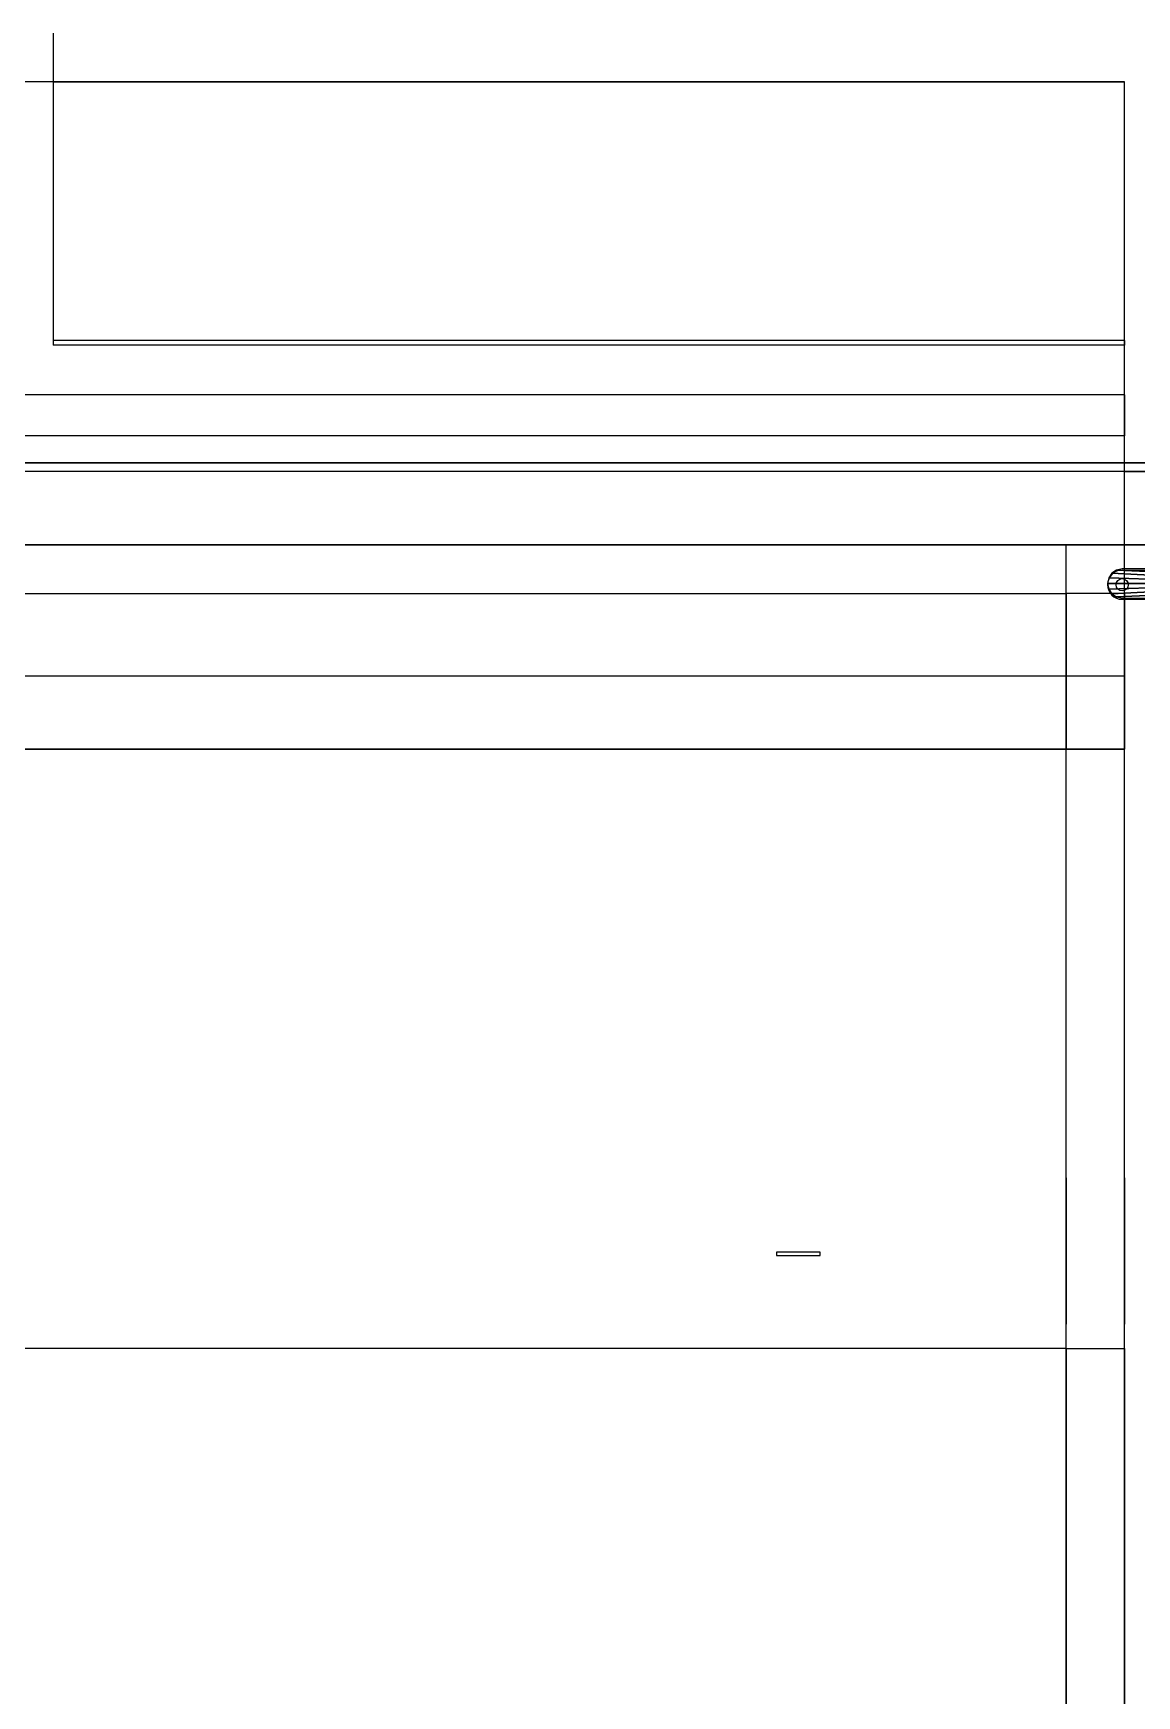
# Model space of a CAD drawing. Extents: x -54 to 215, y -235 to 116.
# Drawn here: x 138.65 to 161.3, y 2.52 to 36.65 of the extents above; entities that cross this region are included whole.
import ezdxf

# ---------------------------------------------------------------- set-up
doc = ezdxf.new("R2010")
doc.units = 0
doc.layers.get('0').update_dxf_attribs({"linetype": 'CONTINUOUS'})
for name, color, linetype in [('A', 7, 'CONTINUOUS'), ('L', 7, 'CONTINUOUS'), ('V', 7, 'CONTINUOUS')]:
    doc.layers.add(name, color=color, linetype=linetype)

# ---------------------------------------------------------------- blocks, each defined once
blk = doc.blocks.new('M-1-01')
at = {"color": 0, "extrusion": (0, -0.993511, -0.113734)}
blk.add_lwpolyline([(-8.033, 21.056), (-7.133, 21.056), (-7.133, 20.456), (-8.033, 20.456)], close=True, dxfattribs=at)
at = {"layer": 'A', "color": 0}
for p, q in [((-79.233, 13.86, 10.1), (17.967, 13.86, 10.1)), ((1.867, 13.86, 11.9), (-62.933, 13.86, 11.9)), ((-0.933, 11.66, 11.9), (0.071, 11.66, 11.9)), ((-0.933, 11.06, 11.9), (0.071, 11.06, 11.9))]:
    blk.add_line(p, q, dxfattribs=at)
blk.add_circle((-0.933, 11.36, 12.1), 0.125, dxfattribs=at)
blk.add_arc((-0.933, 11.36, 11.9), 0.3, 90, 270, dxfattribs=at)
at = {"layer": 'A', "color": 0, "invisible_edges": 15}
for points in [[(19.367, 13.86, 10.1), (19.367, 13.86, 11.5), (-80.633, 13.86, 11.5), (-80.633, 13.86, 10.1)], [(1.867, 13.86, 11.5), (1.867, 13.86, 11.9), (-62.933, 13.86, 11.9), (-62.933, 13.86, 11.5)], [(-61.633, 13.86, 11.9), (-61.633, -12.14, 11.9), (1.867, -12.14, 11.9), (1.867, 13.86, 11.9)]]:
    blk.add_3dface(points, dxfattribs=at)
at = {"layer": 'A', "color": 0}
mesh = blk.add_polymesh((2, 9), dxfattribs=at)
for k, corner in enumerate([(0.071, 11.06), (0.048, 11.133), (0.031, 11.207), (0.02, 11.283), (0.017, 11.36), (0.02, 11.436), (0.031, 11.512), (0.048, 11.587), (0.071, 11.66), (-0.933, 11.06), (-1.048, 11.083), (-1.145, 11.148), (-1.21, 11.245), (-1.233, 11.36), (-1.21, 11.475), (-1.145, 11.572), (-1.048, 11.637), (-0.933, 11.66)]):
    mesh.set_mesh_vertex(divmod(k, 9), corner)
blk = doc.blocks.new('M-1-05')
at = {"color": 0}
for p, q in [((-1.2, 209.8, -9.1), (-1.2, 209.8, -10.6)), ((-1.2, 197.5, -26), (-1.2, 209.8, -10.6)), ((-1.2, 209.8, -10.6), (0, 209.8, -10.6)), ((0, 209.8, -9.1), (-1.2, 209.8, -9.1)), ((0, 209.8, -9.1), (0, 209.8, -10.6)), ((0, 197.5, -26), (0, 209.8, -10.6)), ((-1.2, 197.5, -26), (-1.2, 58.7, -26)), ((-1.2, 197.5, -26), (0, 197.5, -26)), ((0, 197.5, -26), (0, 58.7, -26))]:
    blk.add_line(p, q, dxfattribs=at)
at = {"color": 0, "extrusion": (1, 0, 0)}
for centre in [(199.5, -7.6, -1.2), (199.5, -7.6)]:
    blk.add_circle(centre, 1.5, dxfattribs=at)
at = {"color": 0, "invisible_edges": 15}
for points in [[(0, 197.5, -26), (-1.2, 197.5, -26), (-1.2, 209.8, -10.6), (0, 209.8, -10.6)], [(0, 209.8, -10.6), (0, 209.8, -9.1), (-1.2, 209.8, -9.1), (-1.2, 209.8, -10.6)], [(-1.2, 58.7, -26), (0, 58.7, -26), (0, 197.5, -26), (-1.2, 197.5, -26)]]:
    blk.add_3dface(points, dxfattribs=at)
at = {"layer": 'A', "color": 0}
for p, q in [((0, 214, 4.7), (-59.5, 214, 4.7)), ((-1.2, 37, 4.7), (-1.2, 214, 4.7)), ((-1.2, 213, -5.1), (-1.2, 214, 4.7)), ((0, 37, 4.7), (0, 214, 4.7)), ((0, 213, -5.1), (0, 214, 4.7)), ((-58.3, 213, -5.1), (-1.2, 213, -5.1)), ((-1.2, 213, -5.1), (-1.2, 209.8, -9.1)), ((0, 213, -5.1), (-1.2, 213, -5.1)), ((0, 213, -5.1), (0, 209.8, -9.1)), ((-58.3, 209.8, -10.6), (-1.2, 209.8, -10.6)), ((-1.2, 209.8, -9.1), (-58.3, 209.8, -9.1)), ((-1.2, 209.8, -10.6), (0, 209.8, -10.6)), ((-1.2, 209.8, -9.1), (0, 209.8, -9.1)), ((-1.2, 197.5, -26), (-58.3, 197.5, -26)), ((-1.2, 197.5, -26), (0, 197.5, -26))]:
    blk.add_line(p, q, dxfattribs=at)
at = {"layer": 'A', "color": 0, "invisible_edges": 15}
for points in [[(0, 214, 4.7), (0, 213, -5.1), (0, 215.5, -5.1)], [(-1.2, 209.8, -9.1), (-1.2, 209.8, 4.7), (-1.2, 214, 4.7), (-1.2, 213, -5.1)], [(-1.2, 37, 4.7), (0, 37, 4.7), (0, 214, 4.7), (-1.2, 214, 4.7)], [(0, 213, -5.1), (-1.2, 213, -5.1), (-1.2, 214, 4.7), (0, 214, 4.7)], [(0, 209.8, -9.1), (0, 209.8, 4.7), (0, 214, 4.7), (0, 213, -5.1)], [(-1.2, 209.8, -9.1), (-1.2, 213, -5.1), (-58.3, 213, -5.1), (-58.3, 209.8, -9.1)], [(-59.5, 209.8, -10.6), (0, 209.8, -10.6), (0, 197.5, -26), (-59.5, 197.5, -26)], [(-1.2, 197.5, -26), (-1.2, 197.5, 4.7), (-1.2, 209.8, 4.7), (-1.2, 209.8, -10.6)], [(0, 197.5, -26), (0, 197.5, 4.7), (0, 209.8, 4.7), (0, 209.8, -10.6)], [(-58.3, 58.7, -26), (-58.3, 197.5, -26), (-1.2, 197.5, -26), (-1.2, 58.7, -26)], [(-1.2, 58.7, -26), (-1.2, 197.5, -26), (-1.2, 197.5, 4.7), (-1.2, 37, 4.7)], [(0, 58.7, -26), (0, 197.5, -26), (0, 197.5, 4.7), (0, 37, 4.7)]]:
    blk.add_3dface(points, dxfattribs=at)
at = {"layer": 'V', "color": 0, "extrusion": (0, 0.666795, 0.745241)}
for p, q in [((-22, 224.5, 8.4), (-22, 218.171, 14.063)), ((-22, 223.5, 8.4), (-22, 218.099, 13.233)), ((0, 218.193, 14.088), (-22, 218.193, 14.088)), ((-22, 218.171, 14.063), (-22, 218.099, 13.233)), ((0, 218.099, 13.233), (-22, 218.099, 13.233)), ((0, 217.075, 15.088), (0, 218.193, 14.088)), ((0, 218.193, 14.088), (0, 218.099, 13.233)), ((0, 217.075, 15.088), (-59.5, 217.075, 15.088)), ((0, 217.075, 15.088), (0, 216.236, 14.9)), ((0, 216.236, 14.9), (-59.5, 216.236, 14.9))]:
    blk.add_line(p, q, dxfattribs=at)
at = {"layer": 'V', "color": 0}
for p, q in [((0, 223.5, -5.1), (-59.5, 223.5, -5.1)), ((0, 223.5, 8.4), (-59.5, 223.5, 8.4)), ((0, 215.5, -5.1), (0, 223.5, -5.1)), ((0, 223.5, -5.1), (0, 223.5, 8.4)), ((0, 214, 16.9), (0, 223.5, 8.4)), ((0, 215.5, -5.1), (-59.5, 215.5, -5.1)), ((0, 213, -5.1), (0, 215.5, -5.1)), ((0, 211.3, -10.6), (0, 215.5, -5.1)), ((0, 215.5, -5.1), (0, 215.5, 16.9)), ((0, 215.5, -5.1), (0, 215.5, -3.8)), ((0, 215.5, -3.8), (21, 215.5, -3.8)), ((0, 214, -3.8), (0, 215.5, -3.8)), ((20, 215.5, 16.9), (0, 215.5, 16.9)), ((0, 214, 16.9), (0, 215.5, 16.9)), ((0, 214, 16.9), (-59.5, 214, 16.9)), ((-59.5, 214, -3.8), (0, 214, -3.8)), ((0, 214, -3.8), (21, 214, -3.8)), ((20, 214, 16.9), (0, 214, 16.9)), ((0, 214, -3.8), (0, 214, 16.9)), ((0, 211.3, -10.6), (-59.5, 211.3, -10.6)), ((0, 209.8, -10.6), (0, 211.3, -10.6))]:
    blk.add_line(p, q, dxfattribs=at)
at = {"layer": 'V', "color": 0, "extrusion": (0, -1, -1.83664e-16)}
for p, q in [((-22, 223.5, -5.1), (-24.5, 223.5, -5.1)), ((-22, 223.5, 8.4), (-24.5, 223.5, 8.4)), ((-22, 223.5, -5.1), (-22, 223.5, 8.4))]:
    blk.add_line(p, q, dxfattribs=at)
at = {"layer": 'V', "color": 0, "extrusion": (0, 1, 0)}
for p, q in [((0, 223.5, -4.8), (-22, 223.5, -4.8)), ((-22, 223.5, -4.8), (-22, 223.5, -5.1)), ((-22, 223.5, -5.1), (0, 223.5, -5.1)), ((-22, 223.5, -4.2), (0, 223.5, -4.2)), ((0, 223.5, -3.9), (-22, 223.5, -3.9)), ((-22, 223.5, -3.9), (-22, 223.5, -4.2)), ((-22, 223.5, -3.3), (0, 223.5, -3.3)), ((0, 223.5, -3), (-22, 223.5, -3)), ((-22, 223.5, -3), (-22, 223.5, -3.3)), ((-22, 223.5, -2.4), (0, 223.5, -2.4)), ((0, 223.5, -2.1), (-22, 223.5, -2.1)), ((-22, 223.5, -2.1), (-22, 223.5, -2.4)), ((-22, 223.5, -1.5), (0, 223.5, -1.5)), ((0, 223.5, -1.2), (-22, 223.5, -1.2)), ((-22, 223.5, -1.2), (-22, 223.5, -1.5)), ((-22, 223.5, -0.6), (0, 223.5, -0.6)), ((0, 223.5, -0.3), (-22, 223.5, -0.3)), ((-22, 223.5, -0.3), (-22, 223.5, -0.6)), ((-22, 223.5, 0.3), (0, 223.5, 0.3)), ((0, 223.5, 0.6), (-22, 223.5, 0.6)), ((-22, 223.5, 0.6), (-22, 223.5, 0.3)), ((-22, 223.5, 1.2), (0, 223.5, 1.2)), ((0, 223.5, 1.5), (-22, 223.5, 1.5)), ((-22, 223.5, 1.5), (-22, 223.5, 1.2)), ((-22, 223.5, 2.1), (0, 223.5, 2.1)), ((0, 223.5, 2.4), (-22, 223.5, 2.4)), ((-22, 223.5, 2.4), (-22, 223.5, 2.1)), ((-22, 223.5, 3), (0, 223.5, 3)), ((0, 223.5, 3.3), (-22, 223.5, 3.3)), ((-22, 223.5, 3.3), (-22, 223.5, 3)), ((-22, 223.5, 3.9), (0, 223.5, 3.9)), ((0, 223.5, 4.2), (-22, 223.5, 4.2)), ((-22, 223.5, 4.2), (-22, 223.5, 3.9)), ((-22, 223.5, 4.8), (0, 223.5, 4.8)), ((0, 223.5, 5.1), (-22, 223.5, 5.1)), ((-22, 223.5, 5.1), (-22, 223.5, 4.8)), ((-22, 223.5, 5.7), (0, 223.5, 5.7)), ((0, 223.5, 6), (-22, 223.5, 6)), ((-22, 223.5, 6), (-22, 223.5, 5.7)), ((-22, 223.5, 6.6), (0, 223.5, 6.6)), ((0, 223.5, 6.9), (-22, 223.5, 6.9)), ((-22, 223.5, 6.9), (-22, 223.5, 6.6)), ((-22, 223.5, 7.5), (0, 223.5, 7.5)), ((0, 223.5, 7.8), (-22, 223.5, 7.8)), ((-22, 223.5, 7.8), (-22, 223.5, 7.5)), ((-20.7, 223.5, -4.2), (-21, 223.5, -4.2)), ((-21, 223.5, -4.2), (-21, 223.5, -4.8)), ((-21, 223.5, -4.8), (-20.7, 223.5, -4.8)), ((-20.7, 223.5, -3.3), (-21, 223.5, -3.3)), ((-21, 223.5, -3.3), (-21, 223.5, -3.9)), ((-21, 223.5, -3.9), (-20.7, 223.5, -3.9)), ((-20.7, 223.5, -2.4), (-21, 223.5, -2.4)), ((-21, 223.5, -2.4), (-21, 223.5, -3)), ((-21, 223.5, -3), (-20.7, 223.5, -3)), ((-20.7, 223.5, -1.5), (-21, 223.5, -1.5)), ((-21, 223.5, -1.5), (-21, 223.5, -2.1)), ((-21, 223.5, -2.1), (-20.7, 223.5, -2.1)), ((-20.7, 223.5, -0.6), (-21, 223.5, -0.6)), ((-21, 223.5, -0.6), (-21, 223.5, -1.2)), ((-21, 223.5, -1.2), (-20.7, 223.5, -1.2)), ((-20.7, 223.5, 0.3), (-21, 223.5, 0.3)), ((-21, 223.5, 0.3), (-21, 223.5, -0.3)), ((-21, 223.5, -0.3), (-20.7, 223.5, -0.3)), ((-20.7, 223.5, 1.2), (-21, 223.5, 1.2)), ((-21, 223.5, 1.2), (-21, 223.5, 0.6)), ((-21, 223.5, 0.6), (-20.7, 223.5, 0.6)), ((-20.7, 223.5, 2.1), (-21, 223.5, 2.1)), ((-21, 223.5, 2.1), (-21, 223.5, 1.5)), ((-21, 223.5, 1.5), (-20.7, 223.5, 1.5)), ((-20.7, 223.5, 3), (-21, 223.5, 3)), ((-21, 223.5, 3), (-21, 223.5, 2.4)), ((-21, 223.5, 2.4), (-20.7, 223.5, 2.4)), ((-20.7, 223.5, 3.9), (-21, 223.5, 3.9)), ((-21, 223.5, 3.9), (-21, 223.5, 3.3)), ((-21, 223.5, 3.3), (-20.7, 223.5, 3.3)), ((-20.7, 223.5, 4.8), (-21, 223.5, 4.8)), ((-21, 223.5, 4.8), (-21, 223.5, 4.2)), ((-21, 223.5, 4.2), (-20.7, 223.5, 4.2)), ((-20.7, 223.5, 5.7), (-21, 223.5, 5.7)), ((-21, 223.5, 5.7), (-21, 223.5, 5.1)), ((-21, 223.5, 5.1), (-20.7, 223.5, 5.1)), ((-20.7, 223.5, 6.6), (-21, 223.5, 6.6)), ((-21, 223.5, 6.6), (-21, 223.5, 6)), ((-21, 223.5, 6), (-20.7, 223.5, 6)), ((-20.7, 223.5, 7.5), (-21, 223.5, 7.5)), ((-21, 223.5, 7.5), (-21, 223.5, 6.9)), ((-21, 223.5, 6.9), (-20.7, 223.5, 6.9)), ((-20.7, 223.5, -4.8), (-20.7, 223.5, -4.2)), ((-20.7, 223.5, -3.9), (-20.7, 223.5, -3.3)), ((-20.7, 223.5, -3), (-20.7, 223.5, -2.4)), ((-20.7, 223.5, -2.1), (-20.7, 223.5, -1.5)), ((-20.7, 223.5, -1.2), (-20.7, 223.5, -0.6)), ((-20.7, 223.5, -0.3), (-20.7, 223.5, 0.3)), ((-20.7, 223.5, 0.6), (-20.7, 223.5, 1.2)), ((-20.7, 223.5, 1.5), (-20.7, 223.5, 2.1)), ((-20.7, 223.5, 2.4), (-20.7, 223.5, 3)), ((-20.7, 223.5, 3.3), (-20.7, 223.5, 3.9)), ((-20.7, 223.5, 4.2), (-20.7, 223.5, 4.8)), ((-20.7, 223.5, 5.1), (-20.7, 223.5, 5.7)), ((-20.7, 223.5, 6), (-20.7, 223.5, 6.6)), ((-20.7, 223.5, 6.9), (-20.7, 223.5, 7.5)), ((-17.5, 223.5, -4.2), (-17.8, 223.5, -4.2)), ((-17.8, 223.5, -4.2), (-17.8, 223.5, -4.8)), ((-17.8, 223.5, -4.8), (-17.5, 223.5, -4.8)), ((-17.5, 223.5, -3.3), (-17.8, 223.5, -3.3)), ((-17.8, 223.5, -3.3), (-17.8, 223.5, -3.9)), ((-17.8, 223.5, -3.9), (-17.5, 223.5, -3.9)), ((-17.5, 223.5, -2.4), (-17.8, 223.5, -2.4)), ((-17.8, 223.5, -2.4), (-17.8, 223.5, -3)), ((-17.8, 223.5, -3), (-17.5, 223.5, -3)), ((-17.5, 223.5, -1.5), (-17.8, 223.5, -1.5)), ((-17.8, 223.5, -1.5), (-17.8, 223.5, -2.1)), ((-17.8, 223.5, -2.1), (-17.5, 223.5, -2.1)), ((-17.5, 223.5, -0.6), (-17.8, 223.5, -0.6)), ((-17.8, 223.5, -0.6), (-17.8, 223.5, -1.2)), ((-17.8, 223.5, -1.2), (-17.5, 223.5, -1.2)), ((-17.5, 223.5, 0.3), (-17.8, 223.5, 0.3)), ((-17.8, 223.5, 0.3), (-17.8, 223.5, -0.3)), ((-17.8, 223.5, -0.3), (-17.5, 223.5, -0.3)), ((-17.5, 223.5, 1.2), (-17.8, 223.5, 1.2)), ((-17.8, 223.5, 1.2), (-17.8, 223.5, 0.6)), ((-17.8, 223.5, 0.6), (-17.5, 223.5, 0.6)), ((-17.5, 223.5, 2.1), (-17.8, 223.5, 2.1)), ((-17.8, 223.5, 2.1), (-17.8, 223.5, 1.5)), ((-17.8, 223.5, 1.5), (-17.5, 223.5, 1.5)), ((-17.5, 223.5, 3), (-17.8, 223.5, 3)), ((-17.8, 223.5, 3), (-17.8, 223.5, 2.4)), ((-17.8, 223.5, 2.4), (-17.5, 223.5, 2.4)), ((-17.5, 223.5, 3.9), (-17.8, 223.5, 3.9)), ((-17.8, 223.5, 3.9), (-17.8, 223.5, 3.3)), ((-17.8, 223.5, 3.3), (-17.5, 223.5, 3.3)), ((-17.5, 223.5, 4.8), (-17.8, 223.5, 4.8)), ((-17.8, 223.5, 4.8), (-17.8, 223.5, 4.2)), ((-17.8, 223.5, 4.2), (-17.5, 223.5, 4.2)), ((-17.5, 223.5, 5.7), (-17.8, 223.5, 5.7)), ((-17.8, 223.5, 5.7), (-17.8, 223.5, 5.1)), ((-17.8, 223.5, 5.1), (-17.5, 223.5, 5.1)), ((-17.5, 223.5, 6.6), (-17.8, 223.5, 6.6)), ((-17.8, 223.5, 6.6), (-17.8, 223.5, 6)), ((-17.8, 223.5, 6), (-17.5, 223.5, 6)), ((-17.5, 223.5, 7.5), (-17.8, 223.5, 7.5)), ((-17.8, 223.5, 7.5), (-17.8, 223.5, 6.9)), ((-17.8, 223.5, 6.9), (-17.5, 223.5, 6.9)), ((-17.5, 223.5, -4.8), (-17.5, 223.5, -4.2)), ((-17.5, 223.5, -3.9), (-17.5, 223.5, -3.3)), ((-17.5, 223.5, -3), (-17.5, 223.5, -2.4)), ((-17.5, 223.5, -2.1), (-17.5, 223.5, -1.5)), ((-17.5, 223.5, -1.2), (-17.5, 223.5, -0.6)), ((-17.5, 223.5, -0.3), (-17.5, 223.5, 0.3)), ((-17.5, 223.5, 0.6), (-17.5, 223.5, 1.2)), ((-17.5, 223.5, 1.5), (-17.5, 223.5, 2.1)), ((-17.5, 223.5, 2.4), (-17.5, 223.5, 3)), ((-17.5, 223.5, 3.3), (-17.5, 223.5, 3.9)), ((-17.5, 223.5, 4.2), (-17.5, 223.5, 4.8)), ((-17.5, 223.5, 5.1), (-17.5, 223.5, 5.7)), ((-17.5, 223.5, 6), (-17.5, 223.5, 6.6)), ((-17.5, 223.5, 6.9), (-17.5, 223.5, 7.5)), ((-14.3, 223.5, -4.2), (-14.6, 223.5, -4.2)), ((-14.6, 223.5, -4.2), (-14.6, 223.5, -4.8)), ((-14.6, 223.5, -4.8), (-14.3, 223.5, -4.8)), ((-14.3, 223.5, -3.3), (-14.6, 223.5, -3.3)), ((-14.6, 223.5, -3.3), (-14.6, 223.5, -3.9)), ((-14.6, 223.5, -3.9), (-14.3, 223.5, -3.9)), ((-14.3, 223.5, -2.4), (-14.6, 223.5, -2.4)), ((-14.6, 223.5, -2.4), (-14.6, 223.5, -3)), ((-14.6, 223.5, -3), (-14.3, 223.5, -3)), ((-14.3, 223.5, -1.5), (-14.6, 223.5, -1.5)), ((-14.6, 223.5, -1.5), (-14.6, 223.5, -2.1)), ((-14.6, 223.5, -2.1), (-14.3, 223.5, -2.1)), ((-14.3, 223.5, -0.6), (-14.6, 223.5, -0.6)), ((-14.6, 223.5, -0.6), (-14.6, 223.5, -1.2)), ((-14.6, 223.5, -1.2), (-14.3, 223.5, -1.2)), ((-14.3, 223.5, 0.3), (-14.6, 223.5, 0.3)), ((-14.6, 223.5, 0.3), (-14.6, 223.5, -0.3)), ((-14.6, 223.5, -0.3), (-14.3, 223.5, -0.3)), ((-14.3, 223.5, 1.2), (-14.6, 223.5, 1.2)), ((-14.6, 223.5, 1.2), (-14.6, 223.5, 0.6)), ((-14.6, 223.5, 0.6), (-14.3, 223.5, 0.6)), ((-14.3, 223.5, 2.1), (-14.6, 223.5, 2.1)), ((-14.6, 223.5, 2.1), (-14.6, 223.5, 1.5)), ((-14.6, 223.5, 1.5), (-14.3, 223.5, 1.5)), ((-14.3, 223.5, 3), (-14.6, 223.5, 3)), ((-14.6, 223.5, 3), (-14.6, 223.5, 2.4)), ((-14.6, 223.5, 2.4), (-14.3, 223.5, 2.4)), ((-14.3, 223.5, 3.9), (-14.6, 223.5, 3.9)), ((-14.6, 223.5, 3.9), (-14.6, 223.5, 3.3)), ((-14.6, 223.5, 3.3), (-14.3, 223.5, 3.3)), ((-14.3, 223.5, 4.8), (-14.6, 223.5, 4.8)), ((-14.6, 223.5, 4.8), (-14.6, 223.5, 4.2)), ((-14.6, 223.5, 4.2), (-14.3, 223.5, 4.2)), ((-14.3, 223.5, 5.7), (-14.6, 223.5, 5.7)), ((-14.6, 223.5, 5.7), (-14.6, 223.5, 5.1)), ((-14.6, 223.5, 5.1), (-14.3, 223.5, 5.1)), ((-14.3, 223.5, 6.6), (-14.6, 223.5, 6.6)), ((-14.6, 223.5, 6.6), (-14.6, 223.5, 6)), ((-14.6, 223.5, 6), (-14.3, 223.5, 6)), ((-14.3, 223.5, 7.5), (-14.6, 223.5, 7.5)), ((-14.6, 223.5, 7.5), (-14.6, 223.5, 6.9)), ((-14.6, 223.5, 6.9), (-14.3, 223.5, 6.9)), ((-14.3, 223.5, -4.8), (-14.3, 223.5, -4.2)), ((-14.3, 223.5, -3.9), (-14.3, 223.5, -3.3)), ((-14.3, 223.5, -3), (-14.3, 223.5, -2.4)), ((-14.3, 223.5, -2.1), (-14.3, 223.5, -1.5)), ((-14.3, 223.5, -1.2), (-14.3, 223.5, -0.6)), ((-14.3, 223.5, -0.3), (-14.3, 223.5, 0.3)), ((-14.3, 223.5, 0.6), (-14.3, 223.5, 1.2)), ((-14.3, 223.5, 1.5), (-14.3, 223.5, 2.1)), ((-14.3, 223.5, 2.4), (-14.3, 223.5, 3)), ((-14.3, 223.5, 3.3), (-14.3, 223.5, 3.9)), ((-14.3, 223.5, 4.2), (-14.3, 223.5, 4.8)), ((-14.3, 223.5, 5.1), (-14.3, 223.5, 5.7)), ((-14.3, 223.5, 6), (-14.3, 223.5, 6.6)), ((-14.3, 223.5, 6.9), (-14.3, 223.5, 7.5)), ((-11.1, 223.5, -4.2), (-11.4, 223.5, -4.2)), ((-11.4, 223.5, -4.2), (-11.4, 223.5, -4.8)), ((-11.4, 223.5, -4.8), (-11.1, 223.5, -4.8)), ((-11.1, 223.5, -3.3), (-11.4, 223.5, -3.3)), ((-11.4, 223.5, -3.3), (-11.4, 223.5, -3.9)), ((-11.4, 223.5, -3.9), (-11.1, 223.5, -3.9)), ((-11.1, 223.5, -2.4), (-11.4, 223.5, -2.4)), ((-11.4, 223.5, -2.4), (-11.4, 223.5, -3)), ((-11.4, 223.5, -3), (-11.1, 223.5, -3)), ((-11.1, 223.5, -1.5), (-11.4, 223.5, -1.5)), ((-11.4, 223.5, -1.5), (-11.4, 223.5, -2.1)), ((-11.4, 223.5, -2.1), (-11.1, 223.5, -2.1)), ((-11.1, 223.5, -0.6), (-11.4, 223.5, -0.6)), ((-11.4, 223.5, -0.6), (-11.4, 223.5, -1.2)), ((-11.4, 223.5, -1.2), (-11.1, 223.5, -1.2)), ((-11.1, 223.5, 0.3), (-11.4, 223.5, 0.3)), ((-11.4, 223.5, 0.3), (-11.4, 223.5, -0.3)), ((-11.4, 223.5, -0.3), (-11.1, 223.5, -0.3)), ((-11.1, 223.5, 1.2), (-11.4, 223.5, 1.2)), ((-11.4, 223.5, 1.2), (-11.4, 223.5, 0.6)), ((-11.4, 223.5, 0.6), (-11.1, 223.5, 0.6)), ((-11.1, 223.5, 2.1), (-11.4, 223.5, 2.1)), ((-11.4, 223.5, 2.1), (-11.4, 223.5, 1.5)), ((-11.4, 223.5, 1.5), (-11.1, 223.5, 1.5)), ((-11.1, 223.5, 3), (-11.4, 223.5, 3)), ((-11.4, 223.5, 3), (-11.4, 223.5, 2.4)), ((-11.4, 223.5, 2.4), (-11.1, 223.5, 2.4)), ((-11.1, 223.5, 3.9), (-11.4, 223.5, 3.9)), ((-11.4, 223.5, 3.9), (-11.4, 223.5, 3.3)), ((-11.4, 223.5, 3.3), (-11.1, 223.5, 3.3)), ((-11.1, 223.5, 4.8), (-11.4, 223.5, 4.8)), ((-11.4, 223.5, 4.8), (-11.4, 223.5, 4.2)), ((-11.4, 223.5, 4.2), (-11.1, 223.5, 4.2)), ((-11.1, 223.5, 5.7), (-11.4, 223.5, 5.7)), ((-11.4, 223.5, 5.7), (-11.4, 223.5, 5.1)), ((-11.4, 223.5, 5.1), (-11.1, 223.5, 5.1)), ((-11.1, 223.5, 6.6), (-11.4, 223.5, 6.6)), ((-11.4, 223.5, 6.6), (-11.4, 223.5, 6)), ((-11.4, 223.5, 6), (-11.1, 223.5, 6)), ((-11.1, 223.5, 7.5), (-11.4, 223.5, 7.5)), ((-11.4, 223.5, 7.5), (-11.4, 223.5, 6.9)), ((-11.4, 223.5, 6.9), (-11.1, 223.5, 6.9)), ((-11.1, 223.5, -4.8), (-11.1, 223.5, -4.2)), ((-11.1, 223.5, -3.9), (-11.1, 223.5, -3.3)), ((-11.1, 223.5, -3), (-11.1, 223.5, -2.4)), ((-11.1, 223.5, -2.1), (-11.1, 223.5, -1.5)), ((-11.1, 223.5, -1.2), (-11.1, 223.5, -0.6)), ((-11.1, 223.5, -0.3), (-11.1, 223.5, 0.3)), ((-11.1, 223.5, 0.6), (-11.1, 223.5, 1.2)), ((-11.1, 223.5, 1.5), (-11.1, 223.5, 2.1)), ((-11.1, 223.5, 2.4), (-11.1, 223.5, 3)), ((-11.1, 223.5, 3.3), (-11.1, 223.5, 3.9)), ((-11.1, 223.5, 4.2), (-11.1, 223.5, 4.8)), ((-11.1, 223.5, 5.1), (-11.1, 223.5, 5.7)), ((-11.1, 223.5, 6), (-11.1, 223.5, 6.6)), ((-11.1, 223.5, 6.9), (-11.1, 223.5, 7.5)), ((-7.9, 223.5, -4.2), (-8.2, 223.5, -4.2)), ((-8.2, 223.5, -4.2), (-8.2, 223.5, -4.8)), ((-8.2, 223.5, -4.8), (-7.9, 223.5, -4.8)), ((-7.9, 223.5, -3.3), (-8.2, 223.5, -3.3)), ((-8.2, 223.5, -3.3), (-8.2, 223.5, -3.9)), ((-8.2, 223.5, -3.9), (-7.9, 223.5, -3.9)), ((-7.9, 223.5, -2.4), (-8.2, 223.5, -2.4)), ((-8.2, 223.5, -2.4), (-8.2, 223.5, -3)), ((-8.2, 223.5, -3), (-7.9, 223.5, -3)), ((-7.9, 223.5, -1.5), (-8.2, 223.5, -1.5)), ((-8.2, 223.5, -1.5), (-8.2, 223.5, -2.1)), ((-8.2, 223.5, -2.1), (-7.9, 223.5, -2.1)), ((-7.9, 223.5, -0.6), (-8.2, 223.5, -0.6)), ((-8.2, 223.5, -0.6), (-8.2, 223.5, -1.2)), ((-8.2, 223.5, -1.2), (-7.9, 223.5, -1.2)), ((-7.9, 223.5, 0.3), (-8.2, 223.5, 0.3)), ((-8.2, 223.5, 0.3), (-8.2, 223.5, -0.3)), ((-8.2, 223.5, -0.3), (-7.9, 223.5, -0.3)), ((-7.9, 223.5, 1.2), (-8.2, 223.5, 1.2)), ((-8.2, 223.5, 1.2), (-8.2, 223.5, 0.6)), ((-8.2, 223.5, 0.6), (-7.9, 223.5, 0.6)), ((-7.9, 223.5, 2.1), (-8.2, 223.5, 2.1)), ((-8.2, 223.5, 2.1), (-8.2, 223.5, 1.5)), ((-8.2, 223.5, 1.5), (-7.9, 223.5, 1.5)), ((-7.9, 223.5, 3), (-8.2, 223.5, 3)), ((-8.2, 223.5, 3), (-8.2, 223.5, 2.4)), ((-8.2, 223.5, 2.4), (-7.9, 223.5, 2.4)), ((-7.9, 223.5, 3.9), (-8.2, 223.5, 3.9)), ((-8.2, 223.5, 3.9), (-8.2, 223.5, 3.3)), ((-8.2, 223.5, 3.3), (-7.9, 223.5, 3.3)), ((-7.9, 223.5, 4.8), (-8.2, 223.5, 4.8)), ((-8.2, 223.5, 4.8), (-8.2, 223.5, 4.2)), ((-8.2, 223.5, 4.2), (-7.9, 223.5, 4.2)), ((-7.9, 223.5, 5.7), (-8.2, 223.5, 5.7)), ((-8.2, 223.5, 5.7), (-8.2, 223.5, 5.1)), ((-8.2, 223.5, 5.1), (-7.9, 223.5, 5.1)), ((-7.9, 223.5, 6.6), (-8.2, 223.5, 6.6)), ((-8.2, 223.5, 6.6), (-8.2, 223.5, 6)), ((-8.2, 223.5, 6), (-7.9, 223.5, 6)), ((-7.9, 223.5, 7.5), (-8.2, 223.5, 7.5)), ((-8.2, 223.5, 7.5), (-8.2, 223.5, 6.9)), ((-8.2, 223.5, 6.9), (-7.9, 223.5, 6.9)), ((-7.9, 223.5, -4.8), (-7.9, 223.5, -4.2)), ((-7.9, 223.5, -3.9), (-7.9, 223.5, -3.3)), ((-7.9, 223.5, -3), (-7.9, 223.5, -2.4)), ((-7.9, 223.5, -2.1), (-7.9, 223.5, -1.5)), ((-7.9, 223.5, -1.2), (-7.9, 223.5, -0.6)), ((-7.9, 223.5, -0.3), (-7.9, 223.5, 0.3)), ((-7.9, 223.5, 0.6), (-7.9, 223.5, 1.2)), ((-7.9, 223.5, 1.5), (-7.9, 223.5, 2.1)), ((-7.9, 223.5, 2.4), (-7.9, 223.5, 3)), ((-7.9, 223.5, 3.3), (-7.9, 223.5, 3.9)), ((-7.9, 223.5, 4.2), (-7.9, 223.5, 4.8)), ((-7.9, 223.5, 5.1), (-7.9, 223.5, 5.7)), ((-7.9, 223.5, 6), (-7.9, 223.5, 6.6)), ((-7.9, 223.5, 6.9), (-7.9, 223.5, 7.5)), ((-4.7, 223.5, -4.2), (-5, 223.5, -4.2)), ((-5, 223.5, -4.2), (-5, 223.5, -4.8)), ((-5, 223.5, -4.8), (-4.7, 223.5, -4.8)), ((-4.7, 223.5, -3.3), (-5, 223.5, -3.3)), ((-5, 223.5, -3.3), (-5, 223.5, -3.9)), ((-5, 223.5, -3.9), (-4.7, 223.5, -3.9)), ((-4.7, 223.5, -2.4), (-5, 223.5, -2.4)), ((-5, 223.5, -2.4), (-5, 223.5, -3)), ((-5, 223.5, -3), (-4.7, 223.5, -3)), ((-4.7, 223.5, -1.5), (-5, 223.5, -1.5)), ((-5, 223.5, -1.5), (-5, 223.5, -2.1)), ((-5, 223.5, -2.1), (-4.7, 223.5, -2.1)), ((-4.7, 223.5, -0.6), (-5, 223.5, -0.6)), ((-5, 223.5, -0.6), (-5, 223.5, -1.2)), ((-5, 223.5, -1.2), (-4.7, 223.5, -1.2)), ((-4.7, 223.5, 0.3), (-5, 223.5, 0.3)), ((-5, 223.5, 0.3), (-5, 223.5, -0.3)), ((-5, 223.5, -0.3), (-4.7, 223.5, -0.3)), ((-4.7, 223.5, 1.2), (-5, 223.5, 1.2)), ((-5, 223.5, 1.2), (-5, 223.5, 0.6)), ((-5, 223.5, 0.6), (-4.7, 223.5, 0.6)), ((-4.7, 223.5, 2.1), (-5, 223.5, 2.1)), ((-5, 223.5, 2.1), (-5, 223.5, 1.5)), ((-5, 223.5, 1.5), (-4.7, 223.5, 1.5)), ((-4.7, 223.5, 3), (-5, 223.5, 3)), ((-5, 223.5, 3), (-5, 223.5, 2.4)), ((-5, 223.5, 2.4), (-4.7, 223.5, 2.4)), ((-4.7, 223.5, 3.9), (-5, 223.5, 3.9)), ((-5, 223.5, 3.9), (-5, 223.5, 3.3)), ((-5, 223.5, 3.3), (-4.7, 223.5, 3.3)), ((-4.7, 223.5, 4.8), (-5, 223.5, 4.8)), ((-5, 223.5, 4.8), (-5, 223.5, 4.2)), ((-5, 223.5, 4.2), (-4.7, 223.5, 4.2)), ((-4.7, 223.5, 5.7), (-5, 223.5, 5.7)), ((-5, 223.5, 5.7), (-5, 223.5, 5.1)), ((-5, 223.5, 5.1), (-4.7, 223.5, 5.1)), ((-4.7, 223.5, 6.6), (-5, 223.5, 6.6)), ((-5, 223.5, 6.6), (-5, 223.5, 6)), ((-5, 223.5, 6), (-4.7, 223.5, 6)), ((-4.7, 223.5, 7.5), (-5, 223.5, 7.5)), ((-5, 223.5, 7.5), (-5, 223.5, 6.9)), ((-5, 223.5, 6.9), (-4.7, 223.5, 6.9)), ((-4.7, 223.5, -4.8), (-4.7, 223.5, -4.2)), ((-4.7, 223.5, -3.9), (-4.7, 223.5, -3.3)), ((-4.7, 223.5, -3), (-4.7, 223.5, -2.4)), ((-4.7, 223.5, -2.1), (-4.7, 223.5, -1.5)), ((-4.7, 223.5, -1.2), (-4.7, 223.5, -0.6)), ((-4.7, 223.5, -0.3), (-4.7, 223.5, 0.3)), ((-4.7, 223.5, 0.6), (-4.7, 223.5, 1.2)), ((-4.7, 223.5, 1.5), (-4.7, 223.5, 2.1)), ((-4.7, 223.5, 2.4), (-4.7, 223.5, 3)), ((-4.7, 223.5, 3.3), (-4.7, 223.5, 3.9)), ((-4.7, 223.5, 4.2), (-4.7, 223.5, 4.8)), ((-4.7, 223.5, 5.1), (-4.7, 223.5, 5.7)), ((-4.7, 223.5, 6), (-4.7, 223.5, 6.6)), ((-4.7, 223.5, 6.9), (-4.7, 223.5, 7.5)), ((-1.5, 223.5, -4.2), (-1.8, 223.5, -4.2)), ((-1.8, 223.5, -4.2), (-1.8, 223.5, -4.8)), ((-1.8, 223.5, -4.8), (-1.5, 223.5, -4.8)), ((-1.5, 223.5, -3.3), (-1.8, 223.5, -3.3)), ((-1.8, 223.5, -3.3), (-1.8, 223.5, -3.9)), ((-1.8, 223.5, -3.9), (-1.5, 223.5, -3.9)), ((-1.5, 223.5, -2.4), (-1.8, 223.5, -2.4)), ((-1.8, 223.5, -2.4), (-1.8, 223.5, -3)), ((-1.8, 223.5, -3), (-1.5, 223.5, -3)), ((-1.5, 223.5, -1.5), (-1.8, 223.5, -1.5)), ((-1.8, 223.5, -1.5), (-1.8, 223.5, -2.1)), ((-1.8, 223.5, -2.1), (-1.5, 223.5, -2.1)), ((-1.5, 223.5, -0.6), (-1.8, 223.5, -0.6)), ((-1.8, 223.5, -0.6), (-1.8, 223.5, -1.2)), ((-1.8, 223.5, -1.2), (-1.5, 223.5, -1.2)), ((-1.5, 223.5, 0.3), (-1.8, 223.5, 0.3)), ((-1.8, 223.5, 0.3), (-1.8, 223.5, -0.3)), ((-1.8, 223.5, -0.3), (-1.5, 223.5, -0.3)), ((-1.5, 223.5, 1.2), (-1.8, 223.5, 1.2)), ((-1.8, 223.5, 1.2), (-1.8, 223.5, 0.6)), ((-1.8, 223.5, 0.6), (-1.5, 223.5, 0.6)), ((-1.5, 223.5, 2.1), (-1.8, 223.5, 2.1)), ((-1.8, 223.5, 2.1), (-1.8, 223.5, 1.5)), ((-1.8, 223.5, 1.5), (-1.5, 223.5, 1.5)), ((-1.5, 223.5, 3), (-1.8, 223.5, 3)), ((-1.8, 223.5, 3), (-1.8, 223.5, 2.4)), ((-1.8, 223.5, 2.4), (-1.5, 223.5, 2.4)), ((-1.5, 223.5, 3.9), (-1.8, 223.5, 3.9)), ((-1.8, 223.5, 3.9), (-1.8, 223.5, 3.3)), ((-1.8, 223.5, 3.3), (-1.5, 223.5, 3.3)), ((-1.5, 223.5, 4.8), (-1.8, 223.5, 4.8)), ((-1.8, 223.5, 4.8), (-1.8, 223.5, 4.2)), ((-1.8, 223.5, 4.2), (-1.5, 223.5, 4.2)), ((-1.5, 223.5, 5.7), (-1.8, 223.5, 5.7)), ((-1.8, 223.5, 5.7), (-1.8, 223.5, 5.1)), ((-1.8, 223.5, 5.1), (-1.5, 223.5, 5.1)), ((-1.5, 223.5, 6.6), (-1.8, 223.5, 6.6)), ((-1.8, 223.5, 6.6), (-1.8, 223.5, 6)), ((-1.8, 223.5, 6), (-1.5, 223.5, 6)), ((-1.5, 223.5, 7.5), (-1.8, 223.5, 7.5)), ((-1.8, 223.5, 7.5), (-1.8, 223.5, 6.9)), ((-1.8, 223.5, 6.9), (-1.5, 223.5, 6.9)), ((-1.5, 223.5, -4.8), (-1.5, 223.5, -4.2)), ((-1.5, 223.5, -3.9), (-1.5, 223.5, -3.3)), ((-1.5, 223.5, -3), (-1.5, 223.5, -2.4)), ((-1.5, 223.5, -2.1), (-1.5, 223.5, -1.5)), ((-1.5, 223.5, -1.2), (-1.5, 223.5, -0.6)), ((-1.5, 223.5, -0.3), (-1.5, 223.5, 0.3)), ((-1.5, 223.5, 0.6), (-1.5, 223.5, 1.2)), ((-1.5, 223.5, 1.5), (-1.5, 223.5, 2.1)), ((-1.5, 223.5, 2.4), (-1.5, 223.5, 3)), ((-1.5, 223.5, 3.3), (-1.5, 223.5, 3.9)), ((-1.5, 223.5, 4.2), (-1.5, 223.5, 4.8)), ((-1.5, 223.5, 5.1), (-1.5, 223.5, 5.7)), ((-1.5, 223.5, 6), (-1.5, 223.5, 6.6)), ((-1.5, 223.5, 6.9), (-1.5, 223.5, 7.5)), ((0, 223.5, -5.1), (0, 223.5, -4.8)), ((0, 223.5, -4.2), (0, 223.5, -3.9)), ((0, 223.5, -3.3), (0, 223.5, -3)), ((0, 223.5, -2.4), (0, 223.5, -2.1)), ((0, 223.5, -1.5), (0, 223.5, -1.2)), ((0, 223.5, -0.6), (0, 223.5, -0.3)), ((0, 223.5, 0.3), (0, 223.5, 0.6)), ((0, 223.5, 1.2), (0, 223.5, 1.5)), ((0, 223.5, 2.1), (0, 223.5, 2.4)), ((0, 223.5, 3), (0, 223.5, 3.3)), ((0, 223.5, 3.9), (0, 223.5, 4.2)), ((0, 223.5, 4.8), (0, 223.5, 5.1)), ((0, 223.5, 5.7), (0, 223.5, 6)), ((0, 223.5, 6.6), (0, 223.5, 6.9)), ((0, 223.5, 7.5), (0, 223.5, 7.8))]:
    blk.add_line(p, q, dxfattribs=at)
at = {"layer": 'V', "color": 0, "invisible_edges": 15}
for points in [[(-22, 224.5, 8.4), (-24.5, 224.5, 8.4), (-24.5, 217.075, 15.088), (-22, 217.075, 15.088)], [(-22, 224.5, 8.4), (-24.5, 224.5, 8.4), (-24.5, 224.5, -5.1), (-22, 224.5, -5.1)], [(-22, 218.099, 13.233), (-22, 218.171, 14.063), (-22, 224.5, 8.4), (-22, 223.5, 8.4)], [(0, 223.5, 8.4), (-59.5, 223.5, 8.4), (-59.5, 223.5, -5.1), (0, 223.5, -5.1)], [(0, 223.5, -5.1), (-59.5, 223.5, -5.1), (-59.5, 215.5, -5.1), (0, 215.5, -5.1)], [(-22, 223.5, 8.4), (-22, 218.099, 13.233), (0, 218.099, 13.233), (0, 223.5, 8.4)], [(0, 214, 16.9), (0, 223.5, 8.4), (0, 214, 8.4)], [(0, 223.5, 8.4), (0, 214, 8.4), (0, 214, -3.8), (0, 223.5, -3.8)], [(0, 215.5, -3.8), (0, 215.5, -5.1), (0, 223.5, -5.1), (0, 223.5, -3.8)], [(0, 218.193, 14.088), (-22, 218.193, 14.088), (-22, 217.075, 15.088), (0, 217.075, 15.088)], [(0, 218.193, 14.088), (0, 218.099, 13.233), (-22, 218.099, 13.233), (-22, 218.193, 14.088)], [(0, 218.099, 13.233), (0, 218.193, 14.088), (0, 217.075, 15.088), (0, 216.236, 14.9)], [(0, 216.236, 14.9), (0, 217.075, 15.088), (-59.5, 217.075, 15.088), (-59.5, 216.236, 14.9)], [(0, 214, 16.9), (-59.5, 214, 16.9), (-59.5, 216.236, 14.9), (0, 216.236, 14.9)], [(0, 211.3, -10.6), (0, 215.5, -5.1), (-59.5, 215.5, -5.1), (-59.5, 211.3, -10.6)], [(0, 214, 16.9), (0, 215.5, 16.9), (20, 215.5, 16.9), (20, 214, 16.9)], [(0, 214, 16.9), (0, 215.5, 16.9), (0, 215.5, -3.8), (0, 214, -3.8)], [(21, 214, -3.8), (21, 215.5, -3.8), (0, 215.5, -3.8), (0, 214, -3.8)], [(0, 215.5, -5.1), (0, 213, -5.1), (0, 209.8, -9.1), (0, 211.471, -10.376)], [(0, 215.5, -3.8), (21, 215.5, -3.8), (21, 215.5, 5.2), (0, 215.5, 5.2)], [(0, 214, 16.9), (-59.5, 214, 16.9), (-59.5, 214, -3.8), (0, 214, -3.8)], [(0, 214, -3.8), (21, 214, -3.8), (21, 214, 5.2), (0, 214, 5.2)], [(0, 214, 16.9), (20, 214, 16.9), (20, 214, 5.2), (0, 214, 5.2)], [(0, 209.8, -9.1), (-1.2, 209.8, -9.1), (-1.2, 213, -5.1), (0, 213, -5.1)], [(0, 211.3, -10.6), (0, 209.8, -10.6), (-59.5, 209.8, -10.6), (-59.5, 211.3, -10.6)], [(0, 209.8, -9.1), (0, 209.8, -10.6), (0, 211.3, -10.6), (0, 211.471, -10.376)], [(-58.3, 209.8, -10.6), (-58.3, 209.8, -9.1), (-1.2, 209.8, -9.1), (-1.2, 209.8, -10.6)]]:
    blk.add_3dface(points, dxfattribs=at)
at = {"layer": 'L', "color": 0}
mesh = blk.add_polymesh((2, 21), dxfattribs=at)
for k, corner in enumerate([(0, 215.5), (0, 215.5), (0, 215.5), (0, 215.5), (0, 215.5), (0, 215.5), (0, 215.5), (0, 215.5), (0, 215.5), (0, 215.5), (0, 215.5), (0, 215.5), (0, 215.5), (0, 215.5), (0, 215.5), (0, 215.5), (0, 215.5), (0, 215.5), (0, 215.5), (0, 215.5), (0, 215.5), (15.65, 215.5), (15.346, 215.5), (14.556, 215.5), (13.814, 215.5), (13.151, 215.5), (12.598, 215.5), (12.177, 215.5), (11.908, 215.5), (11.802, 215.5), (11.863, 215.5), (12.089, 215.5), (12.47, 215.5), (12.989, 215.5), (13.624, 215.5), (14.348, 215.5), (15.128, 215.5), (15.65, 215.5), (15.65, 215.5), (15.65, 215.5), (15.65, 215.5), (15.65, 215.5)]):
    mesh.set_mesh_vertex(divmod(k, 21), corner)

msp = doc.modelspace()

# ---------------------------------------------------------------- block references
at = {"color": 0}
msp.add_blockref('M-1-05', (161.055, -187.846), dxfattribs=at)
at = {"color": 0, "extrusion": (3.86209e-19, -0.002094, 0.999998)}
msp.add_blockref('M-1-01', (161.938, 14.009, 5.327), dxfattribs=at)

doc.saveas('drawing.dxf')
